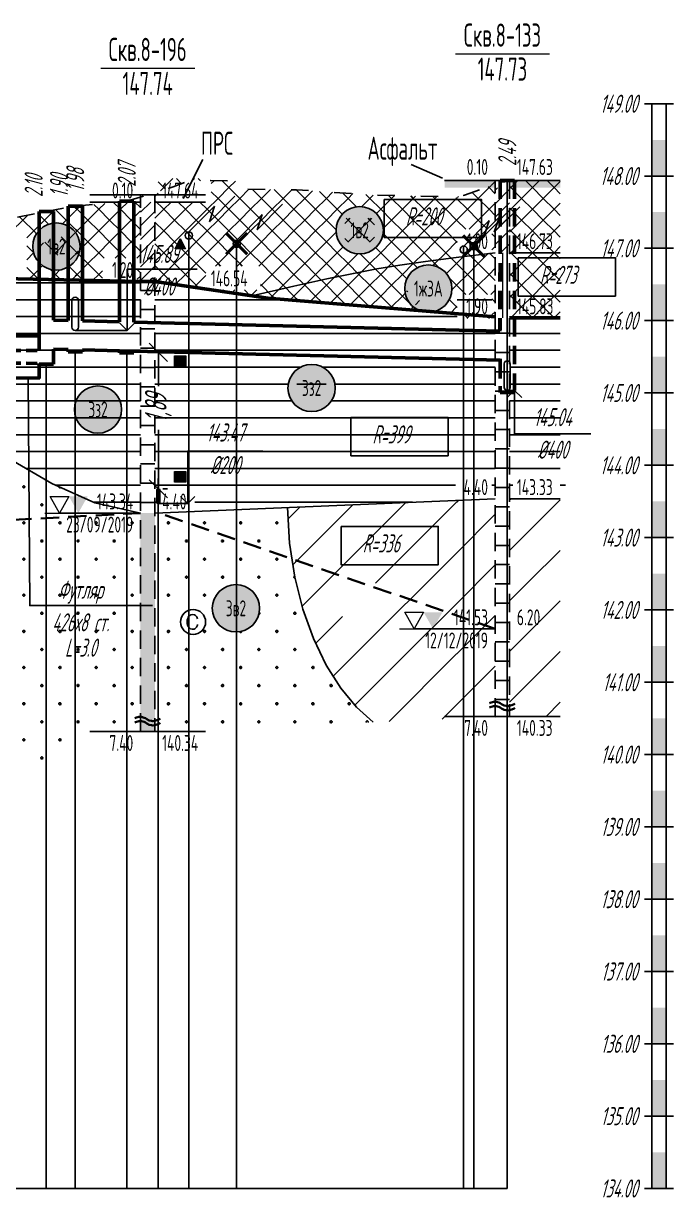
# Model space of a CAD drawing. Header units: metres. Extents: x -30 to 1753, y -860 to 400.
# Drawn here: x 572.7 to 662.6, y 128.8 to 291.1 of the extents above; entities that cross this region are included whole.
import ezdxf
from ezdxf.enums import TextEntityAlignment as Align

# ---------------------------------------------------------------- set-up
doc = ezdxf.new("R2010")
doc.units = ezdxf.units.M
doc.header["$LTSCALE"] = 0.2
for name, pattern in [('ACAD_ISO03W100', [30, 12, -18]), ('CONTINUA', [0]), ('штриховая', [19.05, 12.7, -6.35])]:
    doc.linetypes.add(name, pattern=pattern)
for name, color, linetype in [('Level 1', 7, 'Continuous'), ('PR_RD', 7, 'Continuous'), ('Линейка', 7, 'Continuous'), ('МГТ_Демонтаж сети', 7, 'Continuous'), ('МГТ_ИГ_Геология', 252, 'Continuous'), ('Примыкания', 7, 'Continuous'), ('Таблица', 7, 'Continuous'), ('Трубы', 7, 'Continuous'), ('Узлы', 7, 'Continuous'), ('Футляры', 7, 'Continuous'), ('Чёрная земля', 7, 'ACAD_ISO03W100')]:
    doc.layers.add(name, color=color, linetype=linetype)
doc.layers.add('МГТ_НВК_В1_СЕТЬ', color=160, linetype='CONTINUA', lineweight=60)
doc.styles.add('SPDS', font='SPDS', dxfattribs={"width": 0.7, "oblique": 15, "height": 2.5})
doc.styles.get("Standard").update_dxf_attribs({"font": 'SPDS.shx', "width": 0.7, "oblique": 15, "height": 3})
doc.styles.add('Стиль Simplex', font='simplex.shx')
doc.dimstyles.new('ISO-25', dxfattribs={"dimtxt": 2.5, "dimasz": 2.5, "dimexe": 1.25, "dimexo": 0.625, "dimtad": 1, "dimtxsty": 'Standard', "dimcen": 2.5, "dimadec": 0, "dimazin": 0, "dimtfac": 1, "dimtmove": 0, "dimatfit": 3, "dimfxl": 1, "dimarcsym": 0})
pattern_1 = [(90, (2.591, 581.9743), (-2.5, 2.5), [0.11, -4.89]), (45, (2.591, 582.0843), (-2.5, 2.5), [0.113137, -3.422397]), (0, (2.671, 582.1643), (2.5, 2.5), [0.11, -4.89]), (315, (2.781, 582.1643), (2.5, 2.5), [0.113137, -3.422397]), (90, (2.861, 581.9743), (-2.5, 2.5), [0.11, -4.89]), (45, (2.781, 581.8943), (-2.5, 2.5), [0.113137, -3.422397]), (0, (2.671, 581.8943), (2.5, 2.5), [0.11, -4.89]), (315, (2.591, 581.9743), (2.5, 2.5), [0.113137, -3.422397])]
pattern_2 = [(225, (5.591, 581.8943), (3e-16, -3), [2.1213, -2.121341]), (315, (4.091, 583.3943), (3, 0), [2.1213, -2.121341]), (45, (2.591, 581.8943), (0, 3), [2.1213, -2.121341]), (135, (4.091, 580.3943), (-3, 3e-16), [2.1213, -2.121341])]
pattern_3 = [(4e-05, (82.2486, -1207.9206), (-1.8e-06, 2.667), [])]

# ---------------------------------------------------------------- blocks, each defined once
blk = doc.blocks.new('_OBLIQUE')
at = {"color": 0, "linetype": 'ByBlock', "lineweight": -2}
blk.add_line((0.5, 0.5), (-0.5, -0.5), dxfattribs=at)
blk = doc.blocks.new('*D17')
at = {"layer": 'Defpoints', "color": 0, "transparency": 16777216}
for p in [(591.33, 245.62), (591.33, 226.75), (591.34, 226.75)]:
    blk.add_point(p, dxfattribs=at)
at = {"layer": 'Примыкания', "color": 0, "lineweight": -2, "transparency": 16777216}
for p, q in [((591.34, 245.62), (591.34, 240.92)), ((591.96, 245.62), (592.59, 245.62)), ((591.34, 226.75), (591.34, 234.92)), ((591.96, 226.75), (592.59, 226.75))]:
    blk.add_line(p, q, dxfattribs=at)
at = {"layer": 'Примыкания', "color": 0, "lineweight": -2, "transparency": 16777216, "xscale": 2.5, "yscale": 2.5, "zscale": 2.5}
for p, rotation in [((591.34, 245.62), 90), ((591.34, 226.75), 270)]:
    blk.add_blockref('_OBLIQUE', p, dxfattribs=dict(at, rotation=rotation))
at = {"layer": 'Примыкания', "color": 0, "transparency": 16777216, "insert": (591.33, 237.92), "char_height": 3, "width": 5.6687, "attachment_point": 5, "rotation": 90}
blk.add_mtext('1,89', dxfattribs=at)
blk = doc.blocks.new('DN')
at = {"linetype": 'Continuous', "lineweight": 30, "flags": 128}
for points in [[(-0.126, -0.007), (-0.117, -0.002), (-0.073, 0.011), (-0.033, 0.011), (0.003, 0), (0.02, -0.007), (0.039, -0.019), (0.074, -0.037), (0.103, -0.043), (0.125, -0.048), (0.151, -0.043), (0.18, -0.036), (0.213, -0.019), (0.223, -0.012)], [(-0.126, -0.068), (-0.117, -0.063), (-0.073, -0.05), (-0.033, -0.05), (0.003, -0.059), (0.02, -0.067), (0.039, -0.079), (0.074, -0.098), (0.103, -0.103), (0.125, -0.108), (0.151, -0.103), (0.18, -0.095), (0.213, -0.079), (0.223, -0.072)]]:
    blk.add_lwpolyline(points, dxfattribs=at)
blk = doc.blocks.new('PR_KV')
at = {"layer": 'Level 1', "linetype": 'Continuous', "lineweight": 0}
blk.add_hatch(color=252, dxfattribs=at).paths.add_polyline_path([(-0.077, 0.075), (0.077, 0.075), (0.077, -0.075), (-0.077, -0.075)])
at = {"layer": 'Level 1', "color": 252, "linetype": 'Continuous', "lineweight": 0, "flags": 128}
blk.add_lwpolyline([(-0.077, 0.075), (0.077, 0.075), (0.077, -0.075), (-0.077, -0.075)], close=True, dxfattribs=at)
blk = doc.blocks.new('PR_TR')
at = {"layer": 'Level 1', "linetype": 'Continuous', "lineweight": 0}
blk.add_hatch(color=252, dxfattribs=at).paths.add_polyline_path([(0.072, -0.049), (-0.071, -0.049), (-0.001, 0.094)])
at = {"layer": 'Level 1', "color": 252, "linetype": 'Continuous', "lineweight": 0, "flags": 128}
blk.add_lwpolyline([(0.072, -0.049), (-0.071, -0.049), (-0.001, 0.094)], close=True, dxfattribs=at)
blk = doc.blocks.new('CCE')
at = {"layer": 'МГТ_ИГ_Геология', "linetype": 'Continuous', "flags": 128}
blk.add_lwpolyline([(0.238, 0.049), (0.229, 0.075), (0.212, 0.091), (0.196, 0.103), (0.17, 0.107), (0.147, 0.103), (0.131, 0.093), (0.119, 0.084), (0.112, 0.068), (0.103, 0.049), (0.096, 0.035), (0.096, 0.014), (0.096, -0.005), (0.096, -0.023), (0.1, -0.04), (0.114, -0.063), (0.131, -0.084), (0.142, -0.091), (0.168, -0.098), (0.191, -0.096), (0.203, -0.091), (0.226, -0.07), (0.233, -0.049), (0.238, -0.04), (0.238, -0.033)], dxfattribs=at)
at = {"layer": 'МГТ_ИГ_Геология', "linetype": 'Continuous'}
blk.add_circle((0.178, 0.004), 0.173, dxfattribs=at)
blk = doc.blocks.new('круг1_-30_2')
at = {"layer": 'МГТ_ИГ_Геология', "true_color": 0xffffff}
blk.add_hatch(color=7, dxfattribs=at).paths.add_polyline_path([(-0.327, 0, 1), (0.327, 0, 1)])
at = {"color": 7, "lineweight": 25}
blk.add_circle((0, 0), 0.327, dxfattribs=at)
at = {"color": 7, "lineweight": 25, "style": 'Стиль Simplex', "width": 0.590909}
blk.add_text('1в2', height=0.22, dxfattribs=at).set_placement((0, 0), align=Align.MIDDLE_CENTER)
blk = doc.blocks.new('круг3_-25_2')
at = {"true_color": 0xffffff}
blk.add_hatch(color=7, dxfattribs=at).paths.add_polyline_path([(-0.327, 0, 1), (0.327, 0, 1)])
at = {"color": 7, "lineweight": 25}
blk.add_circle((0, 0), 0.327, dxfattribs=at)
at = {"color": 18, "lineweight": 25, "true_color": 0x000000, "style": 'Стиль Simplex', "width": 0.590909}
blk.add_text('3з2', height=0.22, dxfattribs=at).set_placement((0, 0), align=Align.MIDDLE_CENTER)
blk = doc.blocks.new('круг1_-26_3')
at = {"true_color": 0xffffff}
blk.add_hatch(color=7, dxfattribs=at).paths.add_polyline_path([(-0.327, 0, 1), (0.327, 0, 1)])
at = {"color": 7, "lineweight": 25}
blk.add_circle((0, 0), 0.327, dxfattribs=at)
at = {"color": 7, "lineweight": 25, "style": 'Стиль Simplex', "width": 0.590909}
blk.add_text('1ж3А', height=0.22, dxfattribs=at).set_placement((0, 0), align=Align.MIDDLE_CENTER)
blk = doc.blocks.new('круг3_-30_2')
at = {"true_color": 0xffffff}
blk.add_hatch(color=7, dxfattribs=at).paths.add_polyline_path([(-0.327, 0, 1), (0.327, 0, 1)])
at = {"color": 7, "lineweight": 25}
blk.add_circle((0, 0), 0.327, dxfattribs=at)
at = {"color": 7, "lineweight": 25, "style": 'Стиль Simplex', "width": 0.590909}
blk.add_text('3в2', height=0.22, dxfattribs=at).set_placement((0, 0), align=Align.MIDDLE_CENTER)
blk = doc.blocks.new('usl_1')
for p, q in [((2.83, 1.41), (6.36, 4.95)), ((0, 0), (3.54, 3.54)), ((3.54, 3.54), (2.83, 1.41))]:
    blk.add_line(p, q)
blk.add_circle((0, -0.5), 0.5)
blk = doc.blocks.new('Демонтаж_В1')
at = {"layer": 'МГТ_НВК_В1_СЕТЬ', "color": 7, "linetype": 'ByBlock', "lineweight": 40, "ltscale": 0.15}
for points in [[(10858.38, -5529.48), (10858.38, -5533.59)], [(10856.32, -5531.54), (10860.43, -5531.54)]]:
    blk.add_lwpolyline(points, dxfattribs=at)

msp = doc.modelspace()

# ---------------------------------------------------------------- hatches: boundary and pattern name
at = {"layer": 'МГТ_ИГ_Геология'}
h = msp.add_hatch(dxfattribs=at)
h.set_pattern_fill('GR24', color=256, scale=10, style=0, pattern_type=2)
h.set_pattern_definition(pattern_2)
h.paths.add_polyline_path([(646.933, 269.379), (639.933, 269.379), (639.933, 259.379), (646.933, 259.379)])
h.paths.add_polyline_path([(646.933, 259.379), (639.933, 259.379), (639.933, 250.379), (646.933, 250.379)])
h.paths.add_polyline_path([(640.383, 259.329), (647.674, 259.329), (647.674, 262.629), (640.383, 262.629)], flags=9)
h.paths.add_polyline_path([(640.383, 268.329), (647.674, 268.329), (647.674, 271.629), (640.383, 271.629)], flags=9)
h.paths.add_polyline_path([(640.383, 250.329), (647.674, 250.329), (647.674, 253.629), (640.383, 253.629)], flags=9)
h = msp.add_hatch(dxfattribs=at)
h.set_pattern_fill('GR24', color=256, scale=10, style=0, pattern_type=2)
h.set_pattern_definition(pattern_2)
h.paths.add_polyline_path([(542.899, 265.072), (537.899, 265.557), (537.899, 256.5), (542.899, 256.5)])
h.paths.add_polyline_path([(568.848, 263.755), (560.72, 263.966), (558.579, 264.017), (554.76, 263.891), (545.844, 264.773), (542.899, 265.072), (542.899, 256.5), (542.977, 256.5), (542.899, 256.392), (556.536, 256.098), (562.345, 258.807)])
edge = h.paths.add_edge_path(flags=16)
edge.add_arc((552.076, 260.402), 0.222, 0, 360)
edge = h.paths.add_edge_path()
edge.add_arc((577.237, 260.25), 3.273, 38.22281, 180, ccw=False)
edge.add_line((579.808, 262.275), (579.806, 265.837))
edge.add_line((579.806, 265.837), (579.769, 265.841))
edge.add_line((579.769, 265.841), (575.844, 265.089))
edge.add_line((575.844, 265.089), (571.844, 264.324))
edge.add_line((571.844, 264.324), (568.848, 263.755))
edge.add_line((568.848, 263.755), (562.345, 258.807))
edge.add_line((562.345, 258.807), (556.536, 256.098))
edge.add_line((556.536, 256.098), (579.812, 255.595))
edge.add_line((579.812, 255.595), (579.81, 258.228))
edge.add_arc((577.237, 260.25), 3.273, 180, 321.83582, ccw=False)
edge = h.paths.add_edge_path()
edge.add_line((588.865, 266.4), (585.825, 266.4))
edge.add_line((585.825, 266.4), (579.844, 265.832))
edge.add_line((579.844, 265.832), (579.844, 262.229))
edge.add_arc((577.237, 260.25), 3.273, 0, 37.1969, ccw=False)
edge.add_arc((577.237, 260.25), 3.273, -37.1969, 0, ccw=False)
edge.add_line((579.844, 258.272), (579.844, 255.595))
edge.add_line((579.844, 255.595), (588.865, 255.4))
edge.add_line((588.865, 255.4), (588.865, 266.4))
h.paths.add_polyline_path([(637.933, 269.152), (637.492, 269.134), (637.368, 268.661), (633.681, 267.344), (632.755, 267.153), (632.7, 266.98), (630.624, 267.14), (620.864, 267.377), (610.436, 268.1), (602.749, 268.18), (602.427, 269.288), (598.536, 269.363), (595.436, 269.268), (593.393, 268.486), (589.865, 267.4), (590.865, 267.4), (590.865, 255.4), (604.292, 253.445), (610.079, 254.753), (614.626, 255.76), (618.326, 256.536), (621.575, 257.15), (624.766, 257.672), (628.293, 258.171), (632.551, 258.717), (637.933, 259.379)])
edge = h.paths.add_edge_path(flags=16)
edge.add_arc((619.192, 262.497), 3.273, 0, 360)
h.paths.add_polyline_path([(595.084, 259.906), (593.654, 259.906), (594.354, 261.336)], flags=16)
edge = h.paths.add_edge_path()
edge.add_arc((628.687, 254.429), 3.273, 0, 180, ccw=False)
edge.add_arc((628.687, 254.429), 3.273, 283.17219, 360, ccw=False)
edge.add_line((629.433, 251.242), (637.933, 250.545))
edge.add_line((637.933, 250.545), (637.933, 259.379))
edge.add_line((637.933, 259.379), (632.551, 258.717))
edge.add_line((632.551, 258.717), (628.293, 258.171))
edge.add_line((628.293, 258.171), (624.766, 257.672))
edge.add_line((624.766, 257.672), (621.575, 257.15))
edge.add_line((621.575, 257.15), (618.326, 256.536))
edge.add_line((618.326, 256.536), (614.626, 255.76))
edge.add_line((614.626, 255.76), (610.079, 254.753))
edge.add_line((610.079, 254.753), (604.292, 253.445))
edge.add_line((604.292, 253.445), (606.485, 253.126))
edge.add_line((606.485, 253.126), (627.432, 251.407))
edge.add_arc((628.687, 254.429), 3.273, 180, 247.44528, ccw=False)
h.paths.add_polyline_path([(538.349, 256.45), (545.639, 256.45), (545.639, 259.75), (538.349, 259.75)])
h.paths.add_polyline_path([(549.173, 258.752), (554.978, 258.752), (554.996, 258.7), (549.191, 258.7)], flags=16)
h.paths.add_polyline_path([(568.232, 256.275), (573.127, 256.275), (573.127, 262.275), (568.232, 262.275)], flags=16)
h.paths.add_polyline_path([(583.601, 255.35), (588.415, 255.35), (588.415, 258.65), (583.601, 258.65)])
h.paths.add_polyline_path([(617.126, 260.847), (621.259, 260.847), (621.259, 264.147), (617.126, 264.147)], flags=0)
h.paths.add_polyline_path([(632.669, 259.329), (637.483, 259.329), (637.483, 262.629), (632.669, 262.629)], flags=16)
h.paths.add_polyline_path([(597.92, 254.232), (605.487, 254.255), (605.487, 257.555), (597.92, 257.532)], flags=17)
h.paths.add_polyline_path([(591.315, 266.35), (598.668, 266.35), (598.668, 269.65), (591.315, 269.65)])
h.paths.add_polyline_path([(632.669, 250.329), (637.483, 250.329), (637.483, 253.629), (632.669, 253.629)])
for color, points in [(256, [(630.933, 269.379), (637.933, 269.379), (637.933, 268.379), (630.933, 268.379)]), (256, [(639.933, 269.379), (646.933, 269.379), (646.933, 268.379), (639.933, 268.379)]), (252, [(588.865, 223.4), (590.865, 223.4), (590.865, 193.2), (588.865, 193.2)])]:
    msp.add_hatch(color=color, dxfattribs=at).paths.add_polyline_path(points)
h = msp.add_hatch(dxfattribs=at)
h.set_pattern_fill('CONSIST', color=252, scale=0.42, style=0, pattern_type=2)
h.set_pattern_definition([(45, (82.2486, -1207.9206), (-0.9429269, 0.9429269), [])])
h.paths.add_polyline_path([(637.933, 268.379), (639.933, 268.379), (639.933, 259.379), (637.933, 259.379)])
h = msp.add_hatch(dxfattribs=at)
h.set_pattern_fill('CONSIST', color=252, scale=0.42, style=0, pattern_type=2)
h.set_pattern_definition([(45, (86.981, -1210), (-0.9429269, 0.9429269), [])])
h.paths.add_polyline_path([(588.865, 266.4), (590.865, 266.4), (590.865, 255.4), (588.865, 255.4)])
h = msp.add_hatch(dxfattribs=at)
h.set_pattern_fill('GR07', color=256, scale=10, style=0, pattern_type=2)
h.set_pattern_definition([(0, (2.501, 581.894), (0, 7), [16.33, 0]), (0, (2.501, 584.224), (0, 7), [16.33, 0]), (0, (2.501, 586.564), (0, 7), [16.33, 0])])
edge = h.paths.add_edge_path()
edge.add_arc((519.873, 249.283), 3.273, 180.63903, 359.36097)
edge.add_line((523.146, 249.246), (523.235, 256.494))
edge.add_line((523.235, 256.494), (518.816, 256.271))
edge.add_line((518.816, 256.271), (513.028, 255.173))
edge.add_line((513.028, 255.173), (505.496, 253.255))
edge.add_line((505.496, 253.255), (495.729, 250.562))
edge.add_line((495.729, 250.562), (483.236, 247.144))
edge.add_line((483.236, 247.144), (468.055, 243.183))
edge.add_line((468.055, 243.183), (523.35, 242.626))
edge.add_line((523.35, 242.626), (523.146, 249.246))
edge.add_arc((519.873, 249.246), 3.273, -180, 0, ccw=False)
h.paths.add_polyline_path([(535.899, 256.5), (523.35, 256.5), (523.35, 242.626), (535.899, 242.5)])
h.paths.add_polyline_path([(542.899, 256.392), (537.899, 256.5), (537.899, 242.5), (542.899, 242.536)])
h.paths.add_polyline_path([(579.812, 255.595), (542.899, 256.392), (542.899, 242.536), (545.539, 242.555), (552.474, 240.934), (558.874, 238.126), (564.912, 234.619), (570.758, 230.904), (576.585, 227.47), (579.827, 226.025)])
edge = h.paths.add_edge_path(flags=16)
edge.add_arc((567.804, 244.264), 3.273, 0, 360)
edge = h.paths.add_edge_path()
edge.add_line((588.865, 255.4), (579.844, 255.595))
edge.add_line((579.844, 255.595), (579.844, 226.017))
edge.add_line((579.844, 226.017), (582.563, 224.805))
edge.add_line((582.563, 224.805), (588.865, 223.4))
edge.add_line((588.865, 223.4), (588.865, 255.4))
edge = h.paths.add_edge_path()
edge.add_line((637.933, 250.545), (629.433, 251.242))
edge.add_arc((628.687, 254.429), 3.273, 247.44528, 283.17219, ccw=False)
edge.add_line((627.432, 251.407), (606.485, 253.126))
edge.add_line((606.485, 253.126), (590.865, 255.4))
edge.add_line((590.865, 255.4), (590.865, 223.4))
edge.add_line((590.865, 223.4), (637.933, 225.379))
edge.add_line((637.933, 225.379), (637.933, 250.545))
edge = h.paths.add_edge_path(flags=16)
edge.add_arc((612.54, 240.686), 3.273, 0, 360)
h.paths.add_polyline_path([(595.135, 229.15), (595.135, 227.65), (593.595, 227.65), (593.595, 229.15)], flags=16)
h.paths.add_polyline_path([(595.135, 243.65), (593.595, 243.65), (593.595, 245.15), (595.135, 245.15)], flags=16)
h.paths.add_polyline_path([(646.933, 250.379), (639.933, 250.379), (639.933, 225.379), (646.933, 225.379)])
h.paths.add_polyline_path([(530.387, 242.45), (535.449, 242.45), (535.449, 245.75), (530.387, 245.75)])
h.paths.add_polyline_path([(538.349, 242.45), (545.639, 242.45), (545.639, 245.75), (538.349, 245.75)])
h.paths.add_polyline_path([(565.768, 242.614), (569.84, 242.614), (569.84, 245.914), (565.768, 245.914)], flags=0)
h.paths.add_polyline_path([(610.504, 239.036), (614.576, 239.036), (614.576, 242.336), (610.504, 242.336)], flags=0)
h.paths.add_polyline_path([(632.422, 225.329), (637.483, 225.329), (637.483, 228.629), (632.422, 228.629)], flags=16)
h.paths.add_polyline_path([(632.669, 250.329), (637.483, 250.329), (637.483, 253.629), (632.669, 253.629)], flags=16)
h.paths.add_polyline_path([(591.315, 223.35), (596.377, 223.35), (596.377, 226.65), (591.315, 226.65)])
h.paths.add_polyline_path([(640.383, 225.329), (647.674, 225.329), (647.674, 228.629), (640.383, 228.629)])
h = msp.add_hatch(dxfattribs=at)
h.set_pattern_fill('CONSIST', color=252, scale=0.84, angle=-44.99996, style=0, pattern_type=2)
h.set_pattern_definition([(4e-05, (86.981, -1210), (-1.8e-06, 2.667), [])])
h.paths.add_polyline_path([(588.865, 255.4), (590.865, 255.4), (590.865, 223.4), (588.865, 223.4)])
h = msp.add_hatch(dxfattribs=at)
h.set_pattern_fill('CONSIST', color=252, scale=0.84, angle=-44.99996, style=0, pattern_type=2)
h.set_pattern_definition(pattern_3)
h.paths.add_polyline_path([(637.933, 250.379), (639.933, 250.379), (639.933, 225.379), (637.933, 225.379)])
h = msp.add_hatch(dxfattribs=at)
h.set_pattern_fill('GR28', color=256, scale=10, style=0, pattern_type=2)
h.set_pattern_definition(pattern_1)
h.paths.add_polyline_path([(609.81, 217.06), (591.334, 223.42), (590.865, 223.4), (590.865, 193.2), (621.077, 194.48), (618.755, 196.541), (616.566, 199.193), (614.561, 202.378), (612.797, 206.034), (611.325, 210.101), (610.2, 214.52)])
h.paths.add_polyline_path([(605.346, 210.227, -1), (598.801, 210.227, -1)], flags=16)
h.paths.add_polyline_path([(597.883, 208.339, -1), (594.417, 208.339, -1)], flags=16)
h.paths.add_polyline_path([(588.865, 223.4), (579.844, 222.906), (579.844, 192.214), (579.844, 191.727), (582.505, 193.2), (588.865, 193.2)])
h.paths.add_polyline_path([(579.844, 226.017), (576.585, 227.47), (570.758, 230.904), (564.912, 234.619), (558.874, 238.126), (552.474, 240.934), (545.539, 242.555), (542.899, 242.536), (542.899, 208.598, -0.4634555), (544.917, 206.889, -0.4634555), (542.899, 205.179), (542.899, 171.269), (579.844, 191.727)])
h.paths.add_polyline_path([(557.576, 214.634, -1), (564.121, 214.634, -1)], flags=16)
h.paths.add_polyline_path([(542.899, 242.536), (537.899, 242.5), (537.899, 220.61), (542.899, 220.883)])
h.paths.add_polyline_path([(542.899, 220.883), (537.899, 220.61), (537.899, 168.5), (542.899, 171.269), (542.899, 205.179, -0.3666285), (541.451, 206.889, -0.3666285), (542.899, 208.598)])
h.paths.add_polyline_path([(599.883, 208.577), (604.264, 208.577), (604.264, 211.877), (599.883, 211.877)], flags=8)
h.paths.add_polyline_path([(575.079, 219.129), (588.703, 219.129), (588.703, 224.157), (575.079, 224.157)], flags=9)
h.paths.add_polyline_path([(558.658, 212.984), (563.039, 212.984), (563.039, 216.284), (558.658, 216.284)], flags=8)
h.paths.add_polyline_path([(568.69, 210.114), (573.357, 210.114), (573.357, 216.114), (568.69, 216.114)], flags=24)
h.paths.add_polyline_path([(538.349, 220.45), (543.411, 220.45), (543.411, 223.75), (538.349, 223.75)], flags=9)
at = {"layer": 'МГТ_ИГ_Геология', "true_color": 0x0000ff}
for points in [[(580.265, 223.4), (578.965, 225.7), (581.565, 225.7)], [(629.333, 207.379), (628.033, 209.679), (630.633, 209.679)]]:
    msp.add_hatch(color=5, dxfattribs=at).paths.add_polyline_path(points)
at = {"layer": 'МГТ_ИГ_Геология'}
h = msp.add_hatch(dxfattribs=at)
h.set_pattern_fill('GR28', color=256, scale=10, style=0, pattern_type=2)
h.set_pattern_definition(pattern_1)
h.paths.add_polyline_path([(609.206, 224.171), (591.334, 223.42), (609.81, 217.06), (609.476, 219.23)])
h = msp.add_hatch(dxfattribs=at)
h.set_pattern_fill('GR38', color=256, scale=10, style=0, pattern_type=2)
h.set_pattern_definition([(45, (2.591, 595.894), (0, 21), [9.8995, -19.799]), (45, (16.591, 581.894), (0, 21), [9.8995, -19.799]), (45, (2.591, 581.894), (0, 21), [14.142, -15.5565]), (45, (12.591, 591.894), (0, 21), [15.556, -14.1425]), (45, (9.591, 581.894), (0, 21), [19.799, -9.8995]), (45, (2.591, 588.894), (0, 21), [19.799, -9.8995])])
h.paths.add_polyline_path([(637.933, 225.379), (609.206, 224.171), (609.476, 219.23), (609.81, 217.06), (618.212, 214.168, -0.363539), (622.186, 212.8), (637.933, 207.379)])
h.paths.add_polyline_path([(637.933, 207.379), (622.186, 212.8, -0.1363133), (622.655, 211.112, -1), (616.11, 211.112, -0.3106898), (618.212, 214.168), (609.81, 217.06), (610.2, 214.52), (611.325, 210.101), (612.797, 206.034), (614.561, 202.378), (616.566, 199.193), (618.755, 196.541), (621.077, 194.48), (637.933, 195.195)])
h.paths.add_polyline_path([(646.933, 225.379), (639.933, 225.379), (639.933, 195.279), (646.933, 195.279)])
h.paths.add_polyline_path([(630.441, 207.329), (637.483, 207.329), (637.483, 210.629), (630.441, 210.629)], flags=24)
h.paths.add_polyline_path([(624.643, 203.108), (637.772, 203.108), (637.772, 208.137), (624.643, 208.137)], flags=24)
h.paths.add_polyline_path([(640.383, 207.329), (645.445, 207.329), (645.445, 210.629), (640.383, 210.629)], flags=24)
h = msp.add_hatch(dxfattribs=at)
h.set_pattern_fill('CONSIST', color=252, scale=0.84, angle=-44.99996, style=0, pattern_type=2)
h.set_pattern_definition(pattern_3)
h.paths.add_polyline_path([(637.933, 225.379), (639.933, 225.379), (639.933, 195.279), (637.933, 195.279)])

# ---------------------------------------------------------------- linework, layer by layer
at = {"layer": 'Линейка'}
for p, q in [((658.603, 280), (662.603, 280)), ((659.603, 150), (659.603, 280)), ((661.603, 150), (661.603, 280)), ((658.603, 270), (662.603, 270)), ((658.603, 260), (662.603, 260)), ((659.603, 130), (659.603, 260)), ((661.603, 130), (661.603, 260)), ((658.603, 250), (662.603, 250)), ((658.603, 240), (662.603, 240)), ((658.603, 230), (662.603, 230)), ((658.603, 220), (662.603, 220)), ((658.603, 210), (662.603, 210)), ((658.603, 200), (662.603, 200)), ((658.603, 190), (662.603, 190)), ((658.603, 180), (662.603, 180)), ((658.603, 170), (662.603, 170)), ((658.603, 160), (662.603, 160)), ((658.603, 150), (662.603, 150)), ((659.603, 150), (661.603, 150)), ((658.603, 140), (662.603, 140)), ((658.603, 130), (662.603, 130)), ((659.603, 130), (661.603, 130))]:
    msp.add_line(p, q, dxfattribs=at)
for points in [[(659.603, 270), (659.603, 275), (661.603, 270), (661.603, 275)], [(659.603, 260), (659.603, 265), (661.603, 260), (661.603, 265)], [(659.603, 250), (659.603, 255), (661.603, 250), (661.603, 255)], [(659.603, 240), (659.603, 245), (661.603, 240), (661.603, 245)], [(659.603, 230), (659.603, 235), (661.603, 230), (661.603, 235)], [(659.603, 220), (659.603, 225), (661.603, 220), (661.603, 225)], [(659.603, 210), (659.603, 215), (661.603, 210), (661.603, 215)], [(659.603, 200), (659.603, 205), (661.603, 200), (661.603, 205)], [(659.603, 190), (659.603, 195), (661.603, 190), (661.603, 195)], [(659.603, 180), (659.603, 185), (661.603, 180), (661.603, 185)], [(659.603, 170), (659.603, 175), (661.603, 170), (661.603, 175)], [(659.603, 160), (659.603, 165), (661.603, 160), (661.603, 165)], [(659.603, 150), (659.603, 155), (661.603, 150), (661.603, 155)], [(659.603, 140), (659.603, 145), (661.603, 140), (661.603, 145)], [(659.603, 130), (659.603, 135), (661.603, 130), (661.603, 135)]]:
    msp.add_solid(points, dxfattribs=at)
at = {"layer": 'МГТ_ИГ_Геология', "linetype": 'Continuous', "lineweight": 0}
for p, q in [((632.433, 286.879), (645.433, 286.879)), ((583.365, 284.9), (596.365, 284.9)), ((638.933, 259.379), (638.933, 250.379))]:
    msp.add_line(p, q, dxfattribs=at)
at = {"layer": 'МГТ_ИГ_Геология', "linetype": 'Continuous', "lineweight": 25}
for p, q in [((630.933, 269.379), (637.933, 269.379)), ((646.933, 269.379), (639.933, 269.379)), ((581.865, 267.4), (588.865, 267.4)), ((581.865, 266.4), (588.865, 266.4)), ((597.865, 267.4), (590.865, 267.4)), ((590.865, 266.4), (597.865, 266.4)), ((639.933, 259.379), (646.933, 259.379)), ((581.865, 255.4), (588.865, 255.4)), ((590.865, 223.4), (637.933, 225.379)), ((639.933, 225.379), (646.933, 225.379)), ((581.865, 223.4), (588.865, 223.4)), ((630.933, 195.279), (637.933, 195.279)), ((639.933, 195.279), (646.933, 195.279)), ((581.865, 193.2), (588.865, 193.2)), ((590.865, 193.2), (597.865, 193.2))]:
    msp.add_line(p, q, dxfattribs=at)
at = {"layer": 'МГТ_ИГ_Геология', "linetype": 'Continuous', "lineweight": 50}
msp.add_line((639.933, 250.379), (646.933, 250.379), dxfattribs=at)
at = {"layer": 'МГТ_ИГ_Геология', "linetype": 'Continuous', "lineweight": 25, "flags": 128}
for points in [[(594.788, 266.88), (597.478, 272.3)], [(594.788, 266.88), (597.478, 272.3)], [(630.635, 269.693), (626.324, 271.569)], [(630.635, 269.693), (626.324, 271.569)], [(637.933, 259.379), (632.551, 258.717), (628.293, 258.171), (624.766, 257.672), (621.575, 257.15), (618.326, 256.536), (614.626, 255.76), (610.079, 254.753), (604.292, 253.445)], [(537.899, 242.5), (545.539, 242.555), (552.474, 240.934), (558.874, 238.126), (564.912, 234.619), (570.758, 230.904), (576.585, 227.47), (582.563, 224.805), (588.865, 223.4)], [(609.206, 224.171), (609.476, 219.23), (610.2, 214.52), (611.325, 210.101), (612.797, 206.034), (614.561, 202.378), (616.566, 199.193), (618.755, 196.541), (621.077, 194.48)]]:
    msp.add_lwpolyline(points, dxfattribs=at)
at = {"layer": 'МГТ_ИГ_Геология', "color": 252, "linetype": 'штриховая', "lineweight": 25}
for points in [[(637.933, 269.379), (639.933, 269.379), (639.933, 195.279), (637.933, 195.279), (637.933, 269.379), (637.933, 269.379)], [(588.865, 267.4), (590.865, 267.4), (590.865, 193.2), (588.865, 193.2), (588.865, 267.4), (588.865, 267.4)]]:
    msp.add_lwpolyline(points, close=True, dxfattribs=at)
at = {"layer": 'МГТ_ИГ_Геология'}
for points in [[(622.586, 266.773), (636.029, 266.773), (636.029, 261.479), (622.586, 261.479)], [(641.129, 258.686), (654.571, 258.686), (654.571, 253.392), (641.129, 253.392)], [(617.971, 236.619), (631.413, 236.619), (631.413, 231.325), (617.971, 231.325)], [(616.621, 221.544), (630.064, 221.544), (630.064, 216.249), (616.621, 216.249)]]:
    msp.add_lwpolyline(points, close=True, dxfattribs=at)
at = {"layer": 'МГТ_ИГ_Геология', "linetype": 'Continuous', "lineweight": 50, "flags": 128}
msp.add_lwpolyline([(537.899, 256.5), (588.865, 255.4), (590.865, 255.4), (606.485, 253.126), (637.933, 250.545)], dxfattribs=at)
msp.add_lwpolyline([(537.899, 256.5), (588.865, 255.4), (590.865, 255.4), (606.485, 253.126), (637.933, 250.545)], dxfattribs=at)
at = {"layer": 'МГТ_ИГ_Геология', "color": 5, "linetype": 'Continuous', "lineweight": 0, "true_color": 0x0000ff, "flags": 128}
for points in [[(575.615, 223.4), (588.865, 223.4), (577.665, 223.4), (576.365, 225.7), (578.965, 225.7), (577.665, 223.4)], [(624.683, 207.379), (637.933, 207.379), (626.733, 207.379), (625.433, 209.679), (628.033, 209.679), (626.733, 207.379)]]:
    msp.add_lwpolyline(points, dxfattribs=at)
at = {"layer": 'МГТ_ИГ_Геология', "color": 5, "linetype": 'штриховая', "lineweight": 30, "flags": 128}
for points in [[(84.413, 212.5), (161.517, 209), (235.684, 218), (422.503, 215), (523.35, 219.891), (535.899, 220.5), (588.865, 223.4)], [(84.413, 212.5), (161.517, 209), (235.684, 218), (422.503, 215), (523.35, 219.891), (535.899, 220.5), (588.865, 223.4)], [(637.933, 207.379), (591.334, 223.42)], [(637.933, 207.379), (591.334, 223.42)]]:
    msp.add_lwpolyline(points, dxfattribs=at)
at = {"layer": 'Примыкания'}
for p, q in [((579.386, 252.772), (579.386, 249.108)), ((580.302, 252.772), (580.302, 249.108)), ((639.193, 244.04), (639.193, 240.763)), ((640.012, 244.04), (640.012, 240.763)), ((591.334, 228.165), (591.334, 130)), ((591.129, 226.547), (591.129, 224.905)), ((591.539, 226.547), (591.539, 224.905))]:
    msp.add_line(p, q, dxfattribs=at)
at = {"layer": 'Примыкания', "flags": 128}
for points in [[(579.844, 248.65), (587.023, 248.65), (587.023, 257.116), (596.725, 257.116)], [(586.023, 249.65), (587.023, 248.65), (588.023, 249.65)], [(639.603, 240.354), (640.603, 240.354), (640.603, 234.369), (651.178, 234.369)], [(641.603, 239.354), (640.603, 240.354), (639.603, 239.354)], [(591.334, 224.7), (595.403, 224.7), (595.403, 231.97), (605.803, 231.97)], [(594.403, 225.7), (595.403, 224.7), (596.403, 225.7)]]:
    msp.add_lwpolyline(points, dxfattribs=at)
at = {"layer": 'Примыкания'}
for centre, radius, start, end in [((579.844, 252.772), 0.458, 0, 180), ((579.844, 249.108), 0.458, 180, 360), ((639.603, 244.04), 0.41, 360, 180), ((639.603, 240.763), 0.41, 180, 0), ((591.334, 226.547), 0.205, 360, 180), ((591.334, 224.905), 0.205, 180, 0)]:
    msp.add_arc(centre, radius, start, end, dxfattribs=at)
at = {"layer": 'Таблица'}
msp.add_line((82.5, 130), (639.603, 130), dxfattribs=at)
at = {"layer": 'Трубы', "linetype": 'штриховая', "lineweight": 50}
for p, q in [((638.601, 269.379), (638.598, 248.531)), ((638.601, 269.379), (638.601, 248.731)), ((640.603, 269.379), (640.601, 240.322)), ((640.603, 269.379), (640.601, 240.322)), ((638.601, 244.731), (638.601, 240.057)), ((638.601, 244.531), (638.601, 240.057))]:
    msp.add_line(p, q, dxfattribs=at)
at = {"layer": 'Трубы', "lineweight": 50, "flags": 128}
for points in [[(576.844, 250.075), (578.844, 250.025)], [(580.844, 249.975), (585.971, 249.847)], [(587.971, 249.797), (638.598, 248.531)], [(576.844, 246.075), (578.844, 246.025)], [(580.844, 245.975), (585.971, 245.847)], [(587.971, 245.797), (638.601, 244.531)]]:
    msp.add_lwpolyline(points, dxfattribs=at)
at = {"layer": 'Трубы', "linetype": 'штриховая', "lineweight": 50, "ltscale": 0.6, "flags": 128}
for points in [[(568.486, 245.888), (574.844, 245.856)], [(568.486, 244.126), (574.844, 244.094)]]:
    msp.add_lwpolyline(points, dxfattribs=at)
at = {"layer": 'Узлы', "lineweight": 50}
for p, q in [((638.603, 269.379), (640.603, 269.379)), ((585.971, 266.509), (587.971, 266.509)), ((585.971, 266.509), (585.971, 249.847)), ((587.971, 266.509), (587.971, 249.797)), ((574.844, 265.089), (576.844, 265.089)), ((574.844, 265.089), (574.844, 245.856)), ((576.844, 265.089), (576.844, 250.075)), ((578.844, 265.832), (580.844, 265.832)), ((578.844, 265.832), (578.844, 250.025)), ((580.844, 265.832), (580.844, 249.975)), ((576.844, 246.075), (576.844, 243.97)), ((578.844, 246.025), (578.844, 245.71)), ((578.844, 245.71), (580.844, 245.71)), ((580.844, 245.975), (580.844, 245.71)), ((585.971, 245.847), (585.971, 245.532)), ((585.971, 245.532), (587.971, 245.532)), ((587.971, 245.797), (587.971, 245.532)), ((574.844, 244.094), (574.844, 243.97)), ((574.844, 243.97), (576.844, 243.97)), ((638.601, 240.057), (640.601, 240.057))]:
    msp.add_line(p, q, dxfattribs=at)
at = {"layer": 'Узлы'}
for p, q in [((639.603, 269.379), (639.603, 130)), ((579.844, 245.71), (579.844, 130)), ((586.971, 245.532), (586.971, 130)), ((575.844, 243.97), (575.844, 130)), ((639.603, 244.216), (639.603, 130)), ((639.603, 240.354), (639.603, 130))]:
    msp.add_line(p, q, dxfattribs=at)
at = {"layer": 'Узлы', "flags": 128}
for points in [[(595.562, 262.272), (595.571, 130)], [(602.172, 261.14), (602.171, 130)], [(633.571, 260.321), (633.571, 130)], [(634.971, 260.805), (634.971, 130)]]:
    msp.add_lwpolyline(points, dxfattribs=at)
at = {"layer": 'Футляры', "lineweight": 50, "flags": 128}
for points in [[(568.485, 245.871), (568.486, 247.896), (574.844, 247.876), (574.844, 245.851)], [(568.486, 244.109), (568.485, 242.084), (574.839, 242.064), (574.84, 244.089)]]:
    msp.add_lwpolyline(points, dxfattribs=at)
at = {"layer": 'Футляры', "color": 0, "flags": 128}
msp.add_lwpolyline([(573.342, 242.074), (573.559, 210.609), (590.521, 210.609)], dxfattribs=at)
at = {"layer": 'Чёрная земля', "flags": 128}
for points in [[(586.971, 266.509), (593.393, 268.486), (595.436, 269.268), (598.536, 269.363), (602.427, 269.288), (602.749, 268.18), (610.436, 268.1), (620.864, 267.377), (630.624, 267.14), (632.7, 266.98), (632.755, 267.153), (633.681, 267.344), (637.368, 268.661), (637.492, 269.134), (639.217, 269.201), (639.603, 269.379)], [(586.971, 266.509), (593.393, 268.486), (595.436, 269.268), (598.536, 269.363), (602.427, 269.288), (602.749, 268.18), (610.436, 268.1), (620.864, 267.377), (630.624, 267.14), (632.7, 266.98), (632.755, 267.153), (633.681, 267.344), (637.368, 268.661), (637.492, 269.134), (639.217, 269.201), (639.603, 269.379)], [(579.844, 265.832), (586.971, 266.509)], [(579.844, 265.832), (586.971, 266.509)], [(571.844, 264.324), (575.844, 265.089)], [(571.844, 264.324), (575.844, 265.089)], [(575.844, 265.089), (579.769, 265.841), (579.844, 265.832)], [(575.844, 265.089), (579.769, 265.841), (579.844, 265.832)]]:
    msp.add_lwpolyline(points, dxfattribs=at)

# ---------------------------------------------------------------- block references
at = {"layer": 'PR_RD'}
for p in [(595.564, 262.272), (602.174, 261.14), (633.574, 260.321), (634.974, 260.805)]:
    msp.add_blockref('usl_1', p, dxfattribs=at)
at = {"layer": 'МГТ_Демонтаж сети', "color": 7, "linetype": 'ByBlock', "rotation": 45}
for p in [(-10987.244, -3506.004), (-10954.442, -3506.336)]:
    msp.add_blockref('Демонтаж_В1', p, dxfattribs=at)
at = {"layer": 'МГТ_ИГ_Геология', "xscale": 10, "yscale": 10, "zscale": 10}
for name, p in [('круг1_-30_2', (619.192, 262.497)), ('круг1_-30_2', (577.237, 260.25)), ('PR_TR', (594.365, 260.4)), ('круг1_-26_3', (628.687, 254.429)), ('PR_KV', (594.365, 244.4)), ('круг3_-25_2', (612.54, 240.686)), ('круг3_-25_2', (582.991, 237.708)), ('PR_KV', (594.365, 228.4)), ('круг3_-30_2', (602.074, 210.227)), ('CCE', (594.365, 208.3)), ('DN', (638.417, 197.176)), ('DN', (589.349, 195.097))]:
    msp.add_blockref(name, p, dxfattribs=at)

# ---------------------------------------------------------------- texts
at = {"layer": 'Линейка', "oblique": 15, "width": 0.7}
for s, p in [('149.00', (657.603, 280)), ('148.00', (657.603, 270)), ('147.00', (657.603, 260)), ('146.00', (657.603, 250)), ('145.00', (657.603, 240)), ('144.00', (657.603, 230)), ('143.00', (657.603, 220)), ('142.00', (657.603, 210)), ('141.00', (657.603, 200)), ('140.00', (657.603, 190)), ('139.00', (657.603, 180)), ('138.00', (657.603, 170)), ('137.00', (657.603, 160)), ('136.00', (657.603, 150)), ('135.00', (657.603, 140)), ('134.00', (657.603, 130))]:
    msp.add_text(s, height=2.5, dxfattribs=at).set_placement(p, align=Align.MIDDLE_RIGHT)
at = {"layer": 'МГТ_ИГ_Геология', "lineweight": 25, "style": 'Стиль Simplex', "width": 0.5625}
for s, p in [('Скв.8-133', (638.933, 287.879)), ('Скв.8-196', (589.865, 285.9))]:
    msp.add_text(s, height=3.2, dxfattribs=at).set_placement(p, align=Align.CENTER)
for s, p in [('147.73', (638.933, 286.379)), ('147.74', (589.865, 284.4))]:
    msp.add_text(s, height=3.2, dxfattribs=at).set_placement(p, align=Align.TOP_CENTER)
at = {"layer": 'МГТ_ИГ_Геология', "linetype": 'Continuous', "lineweight": 25, "style": 'Стиль Simplex', "width": 0.5625}
for s, p in [('ПРС', (599.458, 276.131)), ('Асфальт', (625.102, 275.445))]:
    msp.add_text(s, height=3.2, dxfattribs=at).set_placement(p, align=Align.TOP_CENTER)
at = {"layer": 'МГТ_ИГ_Геология', "lineweight": 25, "style": 'Стиль Simplex', "width": 0.590909}
for s, p in [('0.10', (636.933, 270.148)), ('0.10', (587.865, 266.9)), ('1.00', (636.933, 259.879)), ('1.20', (587.865, 255.9)), ('1.90', (636.933, 250.879)), ('4.40', (636.933, 225.879))]:
    msp.add_text(s, height=2.2, dxfattribs=at).set_placement(p, align=Align.RIGHT)
for s, p in [('147.63', (640.933, 270.148)), ('147.64', (591.865, 266.9)), ('146.73', (640.933, 259.879)), ('146.54', (598.599, 254.742)), ('145.83', (640.933, 250.879)), ('143.33', (640.933, 225.879)), ('4.40', (591.865, 223.9)), ('6.20', (640.933, 207.879))]:
    msp.add_text(s, height=2.2, dxfattribs=at).set_placement(p)
at = {"layer": 'МГТ_ИГ_Геология', "color": 5, "lineweight": 25, "true_color": 0x0000ff, "style": 'Стиль Simplex', "width": 0.590909}
for s, p in [('143.34', (587.865, 223.9)), ('141.53', (636.933, 207.879))]:
    msp.add_text(s, height=2.2, dxfattribs=at).set_placement(p, align=Align.RIGHT)
for s, p in [('23/09/2019', (587.865, 222.9)), ('12/12/2019', (636.933, 206.879))]:
    msp.add_text(s, height=2.2, dxfattribs=at).set_placement(p, align=Align.TOP_RIGHT)
at = {"layer": 'МГТ_ИГ_Геология', "lineweight": 25, "style": 'Стиль Simplex', "width": 0.590909}
for p in [(636.933, 194.779), (587.865, 192.7)]:
    msp.add_text('7.40', height=2.2, dxfattribs=at).set_placement(p, align=Align.TOP_RIGHT)
for s, p in [('140.33', (640.933, 194.779)), ('140.34', (591.865, 192.7))]:
    msp.add_text(s, height=2.2, dxfattribs=at).set_placement(p, align=Align.TOP_LEFT)
at = {"layer": 'МГТ_ИГ_Геология', "char_height": 2.5, "attachment_point": 1}
for s, insert in [('R=200', (625.575, 265.675)), ('R=273', (644.117, 257.588)), ('R=399', (620.959, 235.52)), ('R=336', (619.61, 220.445))]:
    msp.add_mtext_dynamic_manual_height_columns(s, width=10.09698, gutter_width=15, heights=[0], dxfattribs=dict(at, insert=insert))
at = {"layer": 'Примыкания', "style": 'SPDS', "oblique": 15, "width": 0.7}
for s, p in [('145.89', (591.438, 259.224)), ('%%C400', (591.438, 254.724)), ('145.04', (645.89, 236.655)), ('143.47', (600.603, 234.528)), ('%%C400', (645.89, 232.155)), ('%%C200', (600.603, 230.028))]:
    msp.add_text(s, height=2.5, dxfattribs=at).set_placement(p, align=Align.MIDDLE_CENTER)
at = {"layer": 'Узлы', "oblique": 15, "width": 0.7}
for s, p in [('2.49', (639.603, 271.379)), ('1.98', (579.844, 267.832)), ('2.07', (586.971, 268.509))]:
    msp.add_text(s, height=2.5, rotation=90, dxfattribs=at).set_placement(p, align=Align.MIDDLE_LEFT)
msp.add_text('2.10', height=2.5, rotation=90, dxfattribs=at).set_placement((575.344, 267.089))
msp.add_text('1.90', height=2.5, rotation=90, dxfattribs=at).set_placement((576.344, 267.089), align=Align.TOP_LEFT)
at = {"layer": 'Футляры', "color": 0, "style": 'SPDS', "oblique": 15, "width": 0.7}
for s, p in [('Футляр', (580.598, 212.783)), ('426х8 ст.', (580.598, 208.283)), ('L=3.0', (580.598, 204.783))]:
    msp.add_text(s, height=2.5, dxfattribs=at).set_placement(p, align=Align.MIDDLE_CENTER)

# ---------------------------------------------------------------- dimensions: what is measured, and where the dimension line sits
at = {"layer": 'Примыкания'}
dim = msp.add_linear_dim(base=(591.336, 226.752), p1=(591.334, 245.623), p2=(591.334, 226.752), angle=270, dimstyle='ISO-25', override={"dimlfac": 0.1, "dimtxsty": 'Standard', "dimblk": 'OBLIQUE', "dimtmove": 2}, dxfattribs=at)
dim.commit()
dim.dimension.update_dxf_attribs({"geometry": '*D17', "text_midpoint": (591.334, 237.92), "dimtype": 161})

doc.saveas('drawing.dxf')
